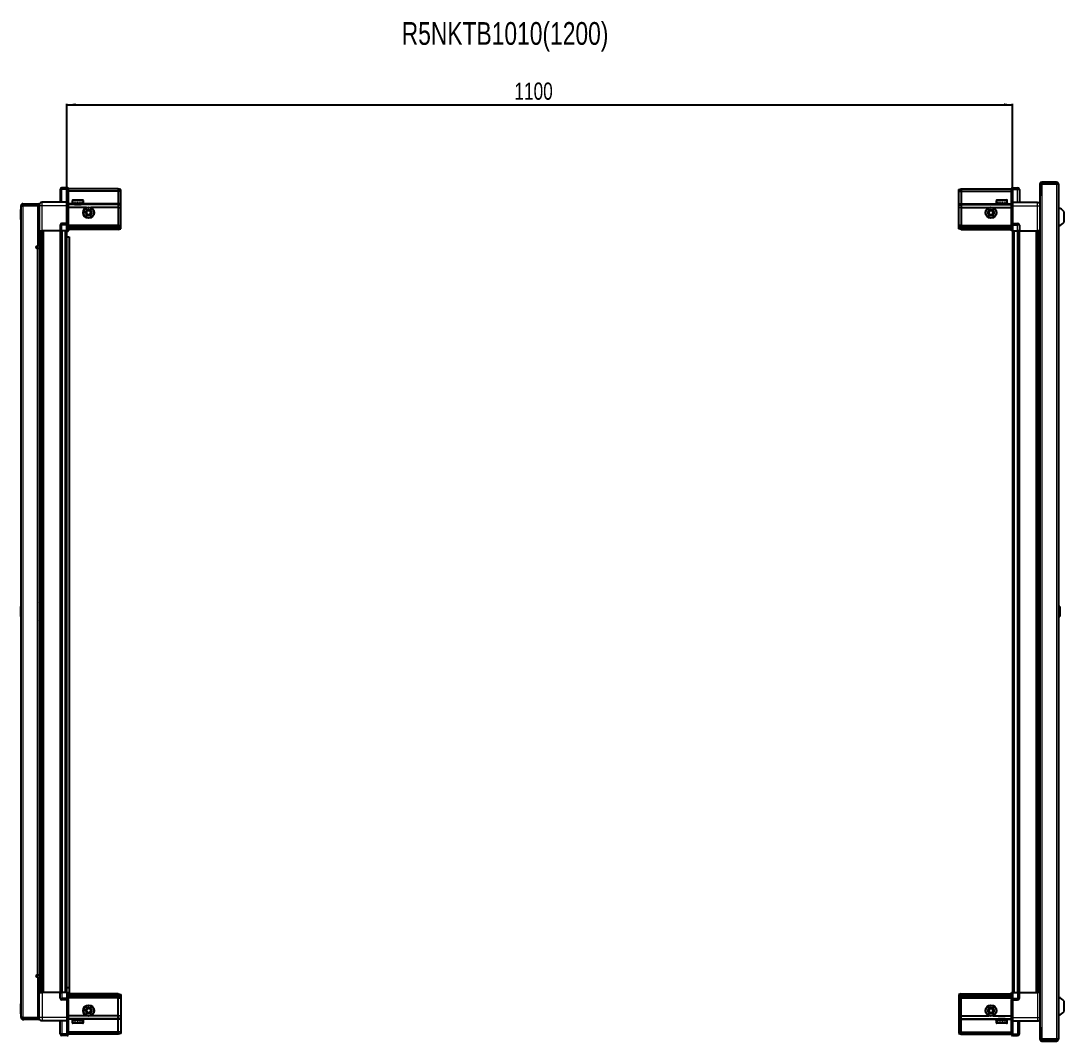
# Model space of a CAD drawing. Header units: millimetres. Extents: x -659 to 3179, y -1210 to 1460.
# Drawn here: x 718 to 1931, y 274 to 1460 of the extents above; entities that cross this region are included whole.
import ezdxf

# ---------------------------------------------------------------- set-up
doc = ezdxf.new("R2010")
doc.units = ezdxf.units.MM
doc.layers.add('FORMAT', color=7, linetype='Continuous')
doc.styles.add('SLDTEXTSTYLE0', font='TXT', dxfattribs={"width": 0.75})
doc.dimstyles.new('SLDDIMSTYLE0', dxfattribs={"dimtxt": 20, "dimasz": 10, "dimexe": 0, "dimexo": 0.0625, "dimgap": 5, "dimtad": 2, "dimdec": 1, "dimrnd": 1e-09, "dimzin": 12, "dimdsep": 46, "dimtxsty": 'SLDTEXTSTYLE0', "dimsah": 1, "dimcen": 0.09, "dimadec": 0, "dimazin": 3, "dimtfac": 1, "dimtofl": 0, "dimtmove": 0, "dimatfit": 3, "dimfxl": 0, "dimfrac": 2, "dimtolj": 1, "dimtzin": 12, "dimarcsym": 0})

# ---------------------------------------------------------------- blocks, each defined once
blk = doc.blocks.new('_D_6')
at = {"layer": 'FORMAT'}
for p, q in [((771.5, 1216.3), (771.5, 1363.8)), ((771.5, 1362.8), (1871.5, 1362.8)), ((1871.5, 1216.3), (1871.5, 1363.8))]:
    blk.add_line(p, q, dxfattribs=at)
for points in [[(771.5, 1362.8), (781.5, 1361.3), (781.5, 1364.4)], [(1871.5, 1362.8), (1861.5, 1364.4), (1861.5, 1361.3)]]:
    blk.add_solid(points, dxfattribs=at)
at = {"layer": 'FORMAT', "insert": (1292, 1388.6), "char_height": 20, "attachment_point": 1, "style": 'SLDTEXTSTYLE0'}
blk.add_mtext('1100', dxfattribs=at)

msp = doc.modelspace()

# ---------------------------------------------------------------- linework, layer by layer
at = {"color": 7, "linetype": 'Continuous', "lineweight": 25}
for p, q in [((763.67, 1264.33), (763.67, 1249.33)), ((771.67, 1266.33), (765.67, 1266.33)), ((771.67, 1266.33), (772.01, 1266.33)), ((771.67, 1266.33), (771.67, 1264.33)), ((771.67, 1249.53), (771.67, 1264.33)), ((771.67, 1249.53), (771.67, 1264.33)), ((772.87, 1265.83), (772.01, 1266.33)), ((772.87, 1264.33), (772.87, 1265.83)), ((831.17, 1264.83), (772.87, 1264.83)), ((772.87, 1264.33), (772.87, 1249.53)), ((831.17, 1262.33), (772.87, 1262.33)), ((831.17, 1264.83), (831.17, 1262.33)), ((834.17, 1264.03), (831.17, 1264.83)), ((831.17, 1262.33), (831.17, 1247.83)), ((834.17, 1262.17), (831.17, 1262.33)), ((834.17, 1262.17), (834.17, 1264.03)), ((834.17, 1247.83), (834.17, 1262.17)), ((1808.87, 1264.03), (1811.87, 1264.83)), ((1808.87, 1262.17), (1808.87, 1264.03)), ((1808.87, 1262.17), (1811.87, 1262.33)), ((1808.87, 1247.83), (1808.87, 1262.17)), ((1811.87, 1264.83), (1811.87, 1262.33)), ((1811.87, 1264.83), (1870.17, 1264.83)), ((1811.87, 1262.33), (1811.87, 1247.83)), ((1811.87, 1262.33), (1870.17, 1262.33)), ((1871.04, 1266.33), (1870.17, 1265.83)), ((1871.04, 1266.33), (1870.17, 1265.83)), ((1870.17, 1265.83), (1870.17, 1264.33)), ((1870.17, 1249.53), (1870.17, 1264.33)), ((1871.37, 1266.33), (1871.04, 1266.33)), ((1871.37, 1266.33), (1871.04, 1266.33)), ((1871.37, 1266.33), (1871.37, 1266.33)), ((1871.37, 1264.33), (1871.37, 1266.33)), ((1871.37, 1266.33), (1877.37, 1266.33)), ((1871.37, 1264.33), (1871.37, 1249.53)), ((1879.37, 1264.33), (1879.37, 1249.33)), ((1903.37, 1270.73), (1903.37, 1258.33)), ((1904.87, 1270.73), (1904.87, 1258.33)), ((1905.37, 1257.83), (1905.37, 1270.73)), ((1905.37, 1270.73), (1922.77, 1270.73)), ((1922.77, 1272.83), (1905.47, 1272.83)), ((1922.77, 1271.33), (1905.47, 1271.33)), ((1922.77, 1271.33), (1922.77, 1272.83)), ((1922.77, 1270.73), (1924.87, 1270.73)), ((1924.87, 1270.73), (1924.87, 275.93)), ((777.67, 1251.23), (777.67, 1248.83)), ((778.47, 1252.03), (785.64, 1252.03)), ((785.64, 1252.03), (789.87, 1252.03)), ((790.67, 1248.83), (790.67, 1251.23)), ((1852.37, 1251.23), (1852.37, 1248.33)), ((1853.17, 1252.03), (1864.57, 1252.03)), ((1865.37, 1248.33), (1865.37, 1251.23)), ((1903.27, 1257.83), (1903.27, 288.83)), ((1903.27, 1257.83), (1905.37, 1257.83)), ((1903.37, 1258.33), (1904.87, 1258.33)), ((718.17, 1240.96), (717.87, 1240.96)), ((717.87, 1229.39), (717.87, 1240.96)), ((719.67, 1245.48), (718.17, 1245.48)), ((718.17, 1244.98), (718.17, 1245.48)), ((718.17, 301.68), (718.17, 1244.98)), ((720.27, 1246.08), (720.27, 1247.58)), ((720.27, 1247.58), (721.17, 1247.58)), ((720.27, 1246.08), (721.17, 1246.08)), ((720.27, 1245.58), (737.67, 1245.58)), ((721.17, 1246.08), (721.17, 1247.58)), ((721.17, 1247.58), (737.67, 1247.58)), ((721.17, 1246.08), (737.67, 1246.08)), ((737.67, 1246.08), (737.67, 1247.58)), ((739.17, 1245.58), (737.67, 1245.58)), ((737.67, 1245.58), (737.67, 1198.08)), ((739.17, 1245.33), (739.17, 1216.33)), ((771.67, 1249.33), (742.67, 1249.33)), ((771.67, 1249.33), (771.67, 1249.53)), ((771.67, 1249.33), (772.87, 1249.33)), ((771.67, 1245.33), (771.67, 1249.33)), ((771.67, 1225.03), (771.67, 1245.33)), ((772.87, 1249.53), (772.87, 1249.33)), ((772.87, 1249.33), (772.87, 1245.33)), ((831.17, 1246.83), (772.87, 1246.83)), ((772.87, 1245.33), (772.87, 1225.03)), ((794.17, 1243.33), (772.87, 1243.33)), ((777.67, 1248.83), (777.67, 1248.33)), ((777.67, 1248.33), (777.81, 1248.33)), ((778, 1248.83), (777.81, 1248.83)), ((777.81, 1248.83), (777.81, 1248.33)), ((777.81, 1248.33), (778, 1248.33)), ((778, 1248.83), (778, 1248.33)), ((778, 1248.33), (778.53, 1248.33)), ((778.93, 1248.83), (778.53, 1248.83)), ((778.53, 1248.83), (778.53, 1248.33)), ((778.53, 1248.33), (778.93, 1248.33)), ((778.93, 1248.83), (778.93, 1248.33)), ((778.93, 1248.33), (779.8, 1248.33)), ((779.77, 1248.33), (779.77, 1248.23)), ((779.77, 1248.23), (788.57, 1248.23)), ((780.37, 1248.83), (779.8, 1248.83)), ((779.8, 1248.83), (779.8, 1248.33)), ((779.8, 1248.33), (780.37, 1248.33)), ((780.17, 1247.83), (780.86, 1247.35)), ((780.17, 1247.83), (785.2, 1247.83)), ((780.86, 1247.35), (780.17, 1246.86)), ((780.17, 1246.86), (780.17, 1246.83)), ((780.17, 1246.86), (785.2, 1246.86)), ((780.37, 1248.83), (780.37, 1248.33)), ((780.37, 1248.33), (781.49, 1248.33)), ((780.86, 1247.35), (785.03, 1247.35)), ((782.18, 1248.83), (781.49, 1248.83)), ((781.49, 1248.83), (781.49, 1248.33)), ((781.49, 1248.33), (782.18, 1248.33)), ((782.18, 1248.83), (782.18, 1248.33)), ((782.18, 1248.33), (783.46, 1248.33)), ((784.19, 1248.83), (783.46, 1248.83)), ((783.46, 1248.83), (783.46, 1248.33)), ((783.46, 1248.33), (783.69, 1248.33)), ((783.69, 1248.83), (783.69, 1248.33)), ((784.19, 1248.83), (784.19, 1248.33)), ((784.19, 1248.83), (784.19, 1248.33)), ((784.19, 1248.33), (785.49, 1248.33)), ((784.19, 1248.33), (784.19, 1248.33)), ((785.03, 1247.35), (787.48, 1247.35)), ((785.2, 1247.83), (788.17, 1247.83)), ((785.2, 1246.86), (788.17, 1246.86)), ((786.2, 1248.83), (785.49, 1248.83)), ((785.49, 1248.83), (785.49, 1248.33)), ((785.55, 1248.83), (785.55, 1248.33)), ((785.55, 1248.33), (786.2, 1248.33)), ((786.2, 1248.83), (786.2, 1248.33)), ((786.2, 1248.33), (787.39, 1248.33)), ((788.01, 1248.83), (787.39, 1248.83)), ((787.39, 1248.83), (787.39, 1248.33)), ((787.39, 1248.33), (788.01, 1248.33)), ((787.48, 1247.35), (788.17, 1247.83)), ((788.17, 1246.86), (787.48, 1247.35)), ((788.01, 1248.83), (788.01, 1248.33)), ((788.01, 1248.33), (788.98, 1248.33)), ((788.17, 1246.83), (788.17, 1246.86)), ((788.57, 1248.23), (788.57, 1248.33)), ((789.44, 1248.83), (788.98, 1248.83)), ((788.98, 1248.83), (788.98, 1248.33)), ((788.98, 1248.33), (789.44, 1248.33)), ((789.44, 1248.83), (789.44, 1248.33)), ((789.44, 1248.33), (790.1, 1248.33)), ((790.36, 1248.83), (790.1, 1248.83)), ((790.1, 1248.83), (790.1, 1248.33)), ((790.1, 1248.33), (790.36, 1248.33)), ((790.36, 1248.83), (790.36, 1248.33)), ((790.36, 1248.33), (790.63, 1248.33)), ((790.67, 1248.83), (790.63, 1248.83)), ((790.63, 1248.83), (790.63, 1248.33)), ((790.63, 1248.33), (790.67, 1248.33)), ((790.67, 1248.83), (790.67, 1248.33)), ((831.17, 1243.33), (799.17, 1243.33)), ((831.17, 1247.83), (831.17, 1246.83)), ((831.17, 1246.83), (831.17, 1243.33)), ((834.17, 1246.03), (831.17, 1246.83)), ((831.17, 1243.33), (831.17, 1222.83)), ((831.17, 1243.33), (834.17, 1243)), ((834.17, 1246.03), (834.17, 1247.83)), ((834.17, 1243), (834.17, 1246.03)), ((834.17, 1222.83), (834.17, 1243)), ((1808.87, 1246.03), (1808.87, 1247.83)), ((1808.87, 1246.03), (1811.87, 1246.83)), ((1808.87, 1243), (1808.87, 1246.03)), ((1811.87, 1243.33), (1808.87, 1243)), ((1808.87, 1222.83), (1808.87, 1243)), ((1811.87, 1247.83), (1811.87, 1246.83)), ((1811.87, 1246.83), (1811.87, 1243.33)), ((1811.87, 1246.83), (1870.17, 1246.83)), ((1811.87, 1243.33), (1811.87, 1222.83)), ((1811.87, 1243.33), (1843.87, 1243.33)), ((1848.87, 1243.33), (1870.17, 1243.33)), ((1852.37, 1248.33), (1852.41, 1248.33)), ((1852.53, 1248.83), (1852.41, 1248.83)), ((1852.41, 1248.83), (1852.41, 1248.33)), ((1852.41, 1248.33), (1852.53, 1248.33)), ((1852.53, 1248.83), (1852.53, 1248.33)), ((1852.53, 1248.33), (1852.94, 1248.33)), ((1853.28, 1248.83), (1852.94, 1248.83)), ((1852.94, 1248.83), (1852.94, 1248.33)), ((1852.94, 1248.33), (1853.28, 1248.33)), ((1853.28, 1248.83), (1853.28, 1248.33)), ((1853.28, 1248.33), (1854.05, 1248.33)), ((1854.58, 1248.83), (1854.05, 1248.83)), ((1854.05, 1248.83), (1854.05, 1248.33)), ((1854.05, 1248.33), (1854.58, 1248.33)), ((1854.47, 1248.33), (1854.47, 1248.23)), ((1854.47, 1248.23), (1863.27, 1248.23)), ((1854.58, 1248.83), (1854.58, 1248.33)), ((1854.58, 1248.33), (1855.63, 1248.33)), ((1854.87, 1247.83), (1855.56, 1247.35)), ((1854.87, 1247.83), (1862.87, 1247.83)), ((1855.56, 1247.35), (1854.87, 1246.86)), ((1854.87, 1246.86), (1854.87, 1246.83)), ((1854.87, 1246.86), (1862.87, 1246.86)), ((1855.56, 1247.35), (1862.18, 1247.35)), ((1856.3, 1248.83), (1855.63, 1248.83)), ((1855.63, 1248.83), (1855.63, 1248.33)), ((1855.63, 1248.33), (1856.3, 1248.33)), ((1856.3, 1248.83), (1856.3, 1248.33)), ((1856.3, 1248.33), (1857.53, 1248.33)), ((1858.27, 1248.83), (1857.53, 1248.83)), ((1857.53, 1248.83), (1857.53, 1248.33)), ((1857.53, 1248.33), (1857.97, 1248.33)), ((1857.97, 1248.83), (1857.97, 1248.33)), ((1858.27, 1248.83), (1858.27, 1248.33)), ((1858.27, 1248.33), (1859.57, 1248.33)), ((1860.29, 1248.83), (1859.57, 1248.83)), ((1859.57, 1248.83), (1859.57, 1248.33)), ((1859.84, 1248.83), (1859.84, 1248.33)), ((1859.84, 1248.33), (1860.29, 1248.33)), ((1860.29, 1248.83), (1860.29, 1248.33)), ((1860.29, 1248.33), (1861.53, 1248.33)), ((1862.19, 1248.83), (1861.53, 1248.83)), ((1861.53, 1248.83), (1861.53, 1248.33)), ((1861.53, 1248.33), (1862.19, 1248.33)), ((1862.18, 1247.35), (1862.87, 1247.83)), ((1862.87, 1246.86), (1862.18, 1247.35)), ((1862.19, 1248.83), (1862.19, 1248.33)), ((1862.19, 1248.33), (1863.23, 1248.33)), ((1862.87, 1246.83), (1862.87, 1246.86)), ((1863.75, 1248.83), (1863.23, 1248.83)), ((1863.23, 1248.83), (1863.23, 1248.33)), ((1863.23, 1248.33), (1863.75, 1248.33)), ((1863.27, 1248.23), (1863.27, 1248.33)), ((1863.75, 1248.83), (1863.75, 1248.33)), ((1863.75, 1248.33), (1864.51, 1248.33)), ((1864.84, 1248.83), (1864.51, 1248.83)), ((1864.51, 1248.83), (1864.51, 1248.33)), ((1864.51, 1248.33), (1864.84, 1248.33)), ((1864.84, 1248.83), (1864.84, 1248.33)), ((1864.84, 1248.33), (1865.23, 1248.33)), ((1865.34, 1248.83), (1865.23, 1248.83)), ((1865.23, 1248.83), (1865.23, 1248.33)), ((1865.23, 1248.33), (1865.34, 1248.33)), ((1865.34, 1248.83), (1865.34, 1248.33)), ((1865.34, 1248.33), (1865.37, 1248.33)), ((1870.17, 1249.33), (1870.17, 1249.53)), ((1871.37, 1249.33), (1870.17, 1249.33)), ((1870.17, 1245.33), (1870.17, 1249.33)), ((1870.17, 1225.03), (1870.17, 1245.33)), ((1871.37, 1249.53), (1871.37, 1249.33)), ((1871.37, 1249.33), (1871.37, 1245.33)), ((1871.37, 1249.33), (1900.37, 1249.33)), ((1871.37, 1245.33), (1871.37, 1225.03)), ((1931.47, 1226.33), (1931.47, 1238.33)), ((717.87, 1229.39), (718.17, 1229.39)), ((737.67, 1219.08), (739.17, 1219.08)), ((739.17, 1216.33), (737.67, 1216.33)), ((739.82, 330.33), (739.82, 1216.33)), ((741.62, 1216.33), (741.62, 330.33)), ((741.65, 1216.33), (741.65, 330.33)), ((763.67, 1216.33), (742.67, 1216.33)), ((763.67, 1222.83), (763.67, 1216.33)), ((763.67, 1216.33), (765.67, 1216.33)), ((764.32, 330.33), (764.32, 1216.33)), ((771.67, 1224.83), (765.67, 1224.83)), ((771.67, 1216.33), (765.67, 1216.33)), ((771.52, 330.33), (771.52, 1216.33)), ((771.67, 1224.83), (771.67, 1225.03)), ((771.67, 1224.83), (771.67, 1222.83)), ((771.67, 1224.83), (772.87, 1224.83)), ((771.67, 1216.33), (771.67, 1222.83)), ((771.67, 1216.33), (771.67, 1222.83)), ((771.67, 1216.33), (772.01, 1216.33)), ((771.67, 1216.33), (771.67, 1216.33)), ((772.01, 1216.33), (772.01, 1222.83)), ((772.87, 1216.33), (772.01, 1216.33)), ((772.01, 1216.33), (772.01, 1216.33)), ((772.87, 1225.03), (772.87, 1224.83)), ((772.87, 1224.15), (772.87, 1224.83)), ((772.87, 1224.15), (772.87, 1216.33)), ((831.17, 1221.83), (772.87, 1221.83)), ((831.17, 1220.83), (772.87, 1220.83)), ((831.17, 1219.33), (772.87, 1219.33)), ((831.17, 1217.83), (772.87, 1217.83)), ((831.17, 1222.83), (831.17, 1221.83)), ((831.17, 1221.83), (831.17, 1220.83)), ((831.17, 1221.83), (834.17, 1221.03)), ((831.17, 1220.83), (831.17, 1219.33)), ((831.17, 1220.83), (834.17, 1220.29)), ((831.17, 1219.33), (834.17, 1219.78)), ((831.17, 1219.33), (831.17, 1217.83)), ((831.17, 1217.83), (834.17, 1218.63)), ((834.17, 1221.03), (834.17, 1222.83)), ((834.17, 1220.29), (834.17, 1221.03)), ((834.17, 1219.78), (834.17, 1220.29)), ((834.17, 1218.63), (834.17, 1219.78)), ((1808.87, 1221.03), (1808.87, 1222.83)), ((1811.87, 1221.83), (1808.87, 1221.03)), ((1808.87, 1220.29), (1808.87, 1221.03)), ((1811.87, 1220.83), (1808.87, 1220.29)), ((1808.87, 1219.78), (1808.87, 1220.29)), ((1808.87, 1218.63), (1808.87, 1219.78)), ((1811.87, 1219.33), (1808.87, 1219.78)), ((1811.87, 1217.83), (1808.87, 1218.63)), ((1811.87, 1222.83), (1811.87, 1221.83)), ((1811.87, 1221.83), (1811.87, 1220.83)), ((1811.87, 1221.83), (1870.17, 1221.83)), ((1811.87, 1220.83), (1870.17, 1220.83)), ((1811.87, 1220.83), (1811.87, 1219.33)), ((1811.87, 1219.33), (1811.87, 1217.83)), ((1811.87, 1219.33), (1870.17, 1219.33)), ((1811.87, 1217.83), (1870.17, 1217.83)), ((1870.17, 1224.83), (1870.17, 1225.03)), ((1871.37, 1224.83), (1870.17, 1224.83)), ((1870.17, 1224.83), (1870.17, 1224.15)), ((1870.17, 1216.33), (1870.17, 1224.15)), ((1871.04, 1216.33), (1870.17, 1216.33)), ((1871.04, 1222.83), (1871.04, 1216.33)), ((1871.37, 1216.33), (1871.04, 1216.33)), ((1871.37, 1225.03), (1871.37, 1224.83)), ((1871.37, 1222.83), (1871.37, 1224.83)), ((1871.37, 1222.83), (1871.37, 1224.83)), ((1871.37, 1224.83), (1877.37, 1224.83)), ((1871.37, 1222.83), (1871.37, 1216.33)), ((1871.37, 1216.33), (1877.37, 1216.33)), ((1871.52, 1216.33), (1871.52, 330.33)), ((1879.37, 1216.33), (1877.37, 1216.33)), ((1878.72, 1216.33), (1878.72, 330.33)), ((1879.37, 1222.83), (1879.37, 1216.33)), ((1879.37, 1216.33), (1900.37, 1216.33)), ((1901.4, 330.33), (1901.4, 1216.33)), ((1901.43, 330.33), (1901.43, 1216.33)), ((1903.22, 1216.33), (1903.22, 330.33)), ((771.52, 1209.33), (774.02, 1209.33)), ((774.02, 1209.33), (774.02, 335.83)), ((737.67, 1198.08), (736.32, 1198.08)), ((736.32, 1196.08), (737.07, 1196.08)), ((737.07, 1196.08), (739.17, 1196.08)), ((739.17, 1196.08), (739.17, 350.58)), ((718.17, 779.11), (717.87, 779.11)), ((717.87, 767.54), (717.87, 779.11)), ((739.67, 782.83), (739.67, 763.83)), ((1925.86, 779.11), (1924.87, 778.13)), ((1926.37, 779.11), (1925.86, 779.11)), ((1925.86, 779.11), (1925.86, 767.54)), ((1926.37, 779.11), (1926.37, 767.54)), ((717.87, 767.54), (718.17, 767.54)), ((1924.87, 768.53), (1925.86, 767.54)), ((1925.86, 767.54), (1926.37, 767.54)), ((737.07, 350.58), (736.32, 350.58)), ((736.32, 348.58), (737.67, 348.58)), ((739.17, 350.58), (737.07, 350.58)), ((737.67, 348.58), (737.67, 301.08)), ((739.17, 330.33), (737.67, 330.33)), ((739.17, 301.33), (739.17, 330.33)), ((763.67, 330.33), (742.67, 330.33)), ((763.67, 323.83), (763.67, 330.33)), ((763.67, 330.33), (765.67, 330.33)), ((771.67, 330.33), (765.67, 330.33)), ((774.02, 335.83), (771.52, 335.83)), ((771.67, 323.83), (771.67, 330.33)), ((771.67, 330.33), (772.01, 330.33)), ((772.01, 323.83), (772.01, 330.33)), ((772.01, 330.33), (772.87, 330.33)), ((772.87, 330.33), (772.87, 322.51)), ((831.17, 328.83), (772.87, 328.83)), ((774.02, 335.83), (774.02, 328.83)), ((831.17, 327.33), (831.17, 328.83)), ((831.17, 328.83), (834.17, 328.03)), ((834.17, 328.03), (834.17, 326.87)), ((1811.87, 328.83), (1808.87, 328.03)), ((1808.87, 328.03), (1808.87, 326.87)), ((1811.87, 327.33), (1811.87, 328.83)), ((1811.87, 328.83), (1870.17, 328.83)), ((1870.17, 322.51), (1870.17, 330.33)), ((1870.17, 330.33), (1871.04, 330.33)), ((1871.04, 330.33), (1871.04, 330.33)), ((1871.04, 330.33), (1871.04, 323.83)), ((1871.37, 330.33), (1871.04, 330.33)), ((1871.37, 330.33), (1871.37, 330.33)), ((1871.37, 330.33), (1871.37, 323.83)), ((1871.37, 330.33), (1877.37, 330.33)), ((1871.37, 330.33), (1871.37, 323.83)), ((1879.37, 330.33), (1877.37, 330.33)), ((1879.37, 323.83), (1879.37, 330.33)), ((1879.37, 330.33), (1900.37, 330.33)), ((718.17, 317.26), (717.87, 317.26)), ((717.87, 307.59), (717.87, 317.26)), ((739.17, 327.58), (737.67, 327.58)), ((771.67, 321.83), (765.67, 321.83)), ((771.67, 323.83), (771.67, 321.83)), ((771.67, 323.83), (771.67, 321.83)), ((771.67, 321.83), (772.87, 321.83)), ((771.67, 321.63), (771.67, 321.83)), ((771.67, 301.33), (771.67, 321.63)), ((831.17, 327.33), (772.87, 327.33)), ((831.17, 325.83), (772.87, 325.83)), ((831.17, 324.83), (772.87, 324.83)), ((772.87, 321.83), (772.87, 322.51)), ((772.87, 321.83), (772.87, 321.63)), ((772.87, 321.63), (772.87, 301.33)), ((831.17, 325.83), (831.17, 327.33)), ((831.17, 327.33), (834.17, 326.87)), ((831.17, 325.83), (834.17, 326.37)), ((831.17, 324.83), (831.17, 325.83)), ((831.17, 324.83), (834.17, 325.63)), ((831.17, 323.83), (831.17, 324.83)), ((831.17, 303.33), (831.17, 323.83)), ((834.17, 326.87), (834.17, 326.37)), ((834.17, 326.37), (834.17, 325.63)), ((834.17, 325.63), (834.17, 323.83)), ((834.17, 323.83), (834.17, 303.66)), ((1811.87, 327.33), (1808.87, 326.87)), ((1808.87, 326.87), (1808.87, 326.37)), ((1808.87, 326.37), (1808.87, 325.63)), ((1811.87, 325.83), (1808.87, 326.37)), ((1811.87, 324.83), (1808.87, 325.63)), ((1808.87, 325.63), (1808.87, 323.83)), ((1808.87, 323.83), (1808.87, 303.66)), ((1811.87, 327.33), (1870.17, 327.33)), ((1811.87, 325.83), (1811.87, 327.33)), ((1811.87, 324.83), (1811.87, 325.83)), ((1811.87, 325.83), (1870.17, 325.83)), ((1811.87, 324.83), (1870.17, 324.83)), ((1811.87, 323.83), (1811.87, 324.83)), ((1811.87, 303.33), (1811.87, 323.83)), ((1870.17, 322.51), (1870.17, 321.83)), ((1871.37, 321.83), (1870.17, 321.83)), ((1870.17, 321.63), (1870.17, 321.83)), ((1870.17, 301.33), (1870.17, 321.63)), ((1871.37, 321.83), (1871.37, 323.83)), ((1871.37, 321.83), (1871.37, 321.63)), ((1871.37, 321.83), (1877.37, 321.83)), ((1871.37, 321.63), (1871.37, 301.33)), ((1931.47, 308.33), (1931.47, 320.33)), ((717.87, 305.69), (717.87, 307.59)), ((717.87, 305.69), (718.17, 305.69)), ((831.17, 303.33), (834.17, 303.66)), ((834.17, 303.66), (834.17, 300.63)), ((1811.87, 303.33), (1808.87, 303.66)), ((1808.87, 303.66), (1808.87, 300.63)), ((718.17, 301.18), (718.17, 301.68)), ((719.67, 301.18), (718.17, 301.18)), ((737.67, 301.08), (720.27, 301.08)), ((720.27, 300.58), (720.27, 299.08)), ((720.27, 300.58), (721.17, 300.58)), ((720.27, 299.08), (721.17, 299.08)), ((721.17, 300.58), (721.17, 299.08)), ((737.67, 300.58), (721.17, 300.58)), ((737.67, 299.08), (721.17, 299.08)), ((737.67, 301.08), (739.17, 301.08)), ((737.67, 300.58), (737.67, 299.08)), ((771.67, 297.33), (742.67, 297.33)), ((763.67, 282.33), (763.67, 297.33)), ((771.67, 297.33), (771.67, 301.33)), ((771.67, 297.33), (772.87, 297.33)), ((771.67, 297.13), (771.67, 297.33)), ((771.67, 282.33), (771.67, 297.13)), ((794.17, 303.33), (772.87, 303.33)), ((772.87, 301.33), (772.87, 297.33)), ((831.17, 299.83), (772.87, 299.83)), ((772.87, 297.33), (772.87, 297.13)), ((772.87, 297.13), (772.87, 282.33)), ((777.67, 298.33), (777.67, 295.43)), ((777.77, 298.33), (777.67, 298.33)), ((777.77, 297.83), (777.77, 298.33)), ((777.94, 298.33), (777.77, 298.33)), ((777.77, 297.83), (777.94, 297.83)), ((777.94, 297.83), (777.94, 298.33)), ((778.43, 298.33), (777.94, 298.33)), ((778.43, 297.83), (778.43, 298.33)), ((778.81, 298.33), (778.43, 298.33)), ((778.43, 297.83), (778.81, 297.83)), ((778.62, 294.63), (778.47, 294.63)), ((789.87, 294.63), (778.62, 294.63)), ((778.81, 297.83), (778.81, 298.33)), ((779.65, 298.33), (778.81, 298.33)), ((779.65, 297.83), (779.65, 298.33)), ((780.2, 298.33), (779.65, 298.33)), ((779.65, 297.83), (780.2, 297.83)), ((779.77, 298.43), (779.77, 298.33)), ((785.17, 298.43), (779.77, 298.43)), ((780.17, 299.83), (780.17, 299.8)), ((780.17, 299.8), (780.86, 299.31)), ((780.28, 299.8), (780.17, 299.8)), ((780.86, 299.31), (780.17, 298.83)), ((780.28, 298.83), (780.17, 298.83)), ((780.2, 297.83), (780.2, 298.33)), ((781.31, 298.33), (780.2, 298.33)), ((788.17, 299.8), (780.28, 299.8)), ((788.17, 298.83), (780.28, 298.83)), ((780.95, 299.31), (780.86, 299.31)), ((787.48, 299.31), (780.95, 299.31)), ((781.31, 297.83), (781.31, 298.33)), ((781.99, 298.33), (781.31, 298.33)), ((781.31, 297.83), (781.99, 297.83)), ((781.99, 297.83), (781.99, 298.33)), ((783.25, 298.33), (781.99, 298.33)), ((783.25, 297.83), (783.25, 298.33)), ((783.55, 298.33), (783.25, 298.33)), ((783.25, 297.83), (783.99, 297.83)), ((783.55, 297.83), (783.55, 298.33)), ((783.99, 297.83), (783.99, 298.33)), ((785.29, 298.33), (783.99, 298.33)), ((788.57, 298.43), (785.17, 298.43)), ((785.29, 297.83), (785.29, 298.33)), ((785.29, 297.83), (786, 297.83)), ((785.41, 297.83), (785.41, 298.33)), ((786, 298.33), (785.41, 298.33)), ((786, 297.83), (786, 298.33)), ((787.21, 298.33), (786, 298.33)), ((787.21, 297.83), (787.21, 298.33)), ((787.84, 298.33), (787.21, 298.33)), ((787.21, 297.83), (787.84, 297.83)), ((787.48, 299.31), (788.17, 299.8)), ((788.17, 298.83), (787.48, 299.31)), ((787.84, 297.83), (787.84, 298.33)), ((788.84, 298.33), (787.84, 298.33)), ((788.17, 299.8), (788.17, 299.83)), ((788.57, 298.33), (788.57, 298.43)), ((788.84, 297.83), (788.84, 298.33)), ((789.32, 298.33), (788.84, 298.33)), ((788.84, 297.83), (789.32, 297.83)), ((789.32, 297.83), (789.32, 298.33)), ((790.01, 298.33), (789.32, 298.33)), ((790.01, 297.83), (790.01, 298.33)), ((790.3, 298.33), (790.01, 298.33)), ((790.01, 297.83), (790.3, 297.83)), ((790.3, 297.83), (790.3, 298.33)), ((790.61, 298.33), (790.3, 298.33)), ((790.61, 297.83), (790.61, 298.33)), ((790.67, 298.33), (790.61, 298.33)), ((790.61, 297.83), (790.67, 297.83)), ((790.67, 295.43), (790.67, 298.33)), ((790.67, 297.83), (790.67, 298.33)), ((790.67, 298.33), (790.67, 298.33)), ((831.17, 303.33), (799.17, 303.33)), ((831.17, 299.83), (831.17, 303.33)), ((834.17, 300.63), (831.17, 299.83)), ((831.17, 298.83), (831.17, 299.83)), ((831.17, 284.33), (831.17, 298.83)), ((834.17, 300.63), (834.17, 298.83)), ((834.17, 298.83), (834.17, 284.48)), ((1808.87, 300.63), (1811.87, 299.83)), ((1808.87, 300.63), (1808.87, 298.83)), ((1808.87, 298.83), (1808.87, 284.48)), ((1811.87, 303.33), (1843.87, 303.33)), ((1811.87, 299.83), (1811.87, 303.33)), ((1811.87, 299.83), (1870.17, 299.83)), ((1811.87, 298.83), (1811.87, 299.83)), ((1811.87, 284.33), (1811.87, 298.83)), ((1848.87, 303.33), (1870.17, 303.33)), ((1852.37, 298.33), (1852.37, 295.43)), ((1852.39, 298.33), (1852.37, 298.33)), ((1852.39, 297.83), (1852.39, 298.33)), ((1852.49, 298.33), (1852.39, 298.33)), ((1852.39, 297.83), (1852.49, 297.83)), ((1852.49, 297.83), (1852.49, 298.33)), ((1852.86, 298.33), (1852.49, 298.33)), ((1852.86, 297.83), (1852.86, 298.33)), ((1853.18, 298.33), (1852.86, 298.33)), ((1852.86, 297.83), (1853.18, 297.83)), ((1864.57, 294.63), (1853.17, 294.63)), ((1853.18, 297.83), (1853.18, 298.33)), ((1853.92, 298.33), (1853.18, 298.33)), ((1853.92, 297.83), (1853.92, 298.33)), ((1854.43, 298.33), (1853.92, 298.33)), ((1853.92, 297.83), (1854.43, 297.83)), ((1854.43, 297.83), (1854.43, 298.33)), ((1855.46, 298.33), (1854.43, 298.33)), ((1854.47, 298.43), (1854.47, 298.33)), ((1863.27, 298.43), (1854.47, 298.43)), ((1854.87, 299.83), (1854.87, 299.8)), ((1854.87, 299.8), (1855.56, 299.31)), ((1862.87, 299.8), (1854.87, 299.8)), ((1855.56, 299.31), (1854.87, 298.83)), ((1862.87, 298.83), (1854.87, 298.83)), ((1855.46, 297.83), (1855.46, 298.33)), ((1856.11, 298.33), (1855.46, 298.33)), ((1855.46, 297.83), (1856.11, 297.83)), ((1862.18, 299.31), (1855.56, 299.31)), ((1856.11, 297.83), (1856.11, 298.33)), ((1857.34, 298.33), (1856.11, 298.33)), ((1857.34, 297.83), (1857.34, 298.33)), ((1857.83, 298.33), (1857.34, 298.33)), ((1857.34, 297.83), (1858.07, 297.83)), ((1857.83, 297.83), (1857.83, 298.33)), ((1858.07, 297.83), (1858.07, 298.33)), ((1859.37, 298.33), (1858.07, 298.33)), ((1859.37, 297.83), (1859.37, 298.33)), ((1859.37, 297.83), (1860.1, 297.83)), ((1859.7, 297.83), (1859.7, 298.33)), ((1860.1, 298.33), (1859.7, 298.33)), ((1860.1, 297.83), (1860.1, 298.33)), ((1861.34, 298.33), (1860.1, 298.33)), ((1861.34, 297.83), (1861.34, 298.33)), ((1862.01, 298.33), (1861.34, 298.33)), ((1861.34, 297.83), (1862.01, 297.83)), ((1862.01, 297.83), (1862.01, 298.33)), ((1863.08, 298.33), (1862.01, 298.33)), ((1862.18, 299.31), (1862.87, 299.8)), ((1862.87, 298.83), (1862.18, 299.31)), ((1862.87, 299.8), (1862.87, 299.83)), ((1863.08, 297.83), (1863.08, 298.33)), ((1863.62, 298.33), (1863.08, 298.33)), ((1863.08, 297.83), (1863.62, 297.83)), ((1863.27, 298.33), (1863.27, 298.43)), ((1863.62, 297.83), (1863.62, 298.33)), ((1864.41, 298.33), (1863.62, 298.33)), ((1864.41, 297.83), (1864.41, 298.33)), ((1864.76, 298.33), (1864.41, 298.33)), ((1864.41, 297.83), (1864.76, 297.83)), ((1864.76, 297.83), (1864.76, 298.33)), ((1865.19, 298.33), (1864.76, 298.33)), ((1865.19, 297.83), (1865.19, 298.33)), ((1865.32, 298.33), (1865.19, 298.33)), ((1865.19, 297.83), (1865.32, 297.83)), ((1865.32, 297.83), (1865.32, 298.33)), ((1865.37, 298.33), (1865.32, 298.33)), ((1865.37, 295.43), (1865.37, 298.33)), ((1870.17, 297.33), (1870.17, 301.33)), ((1871.37, 297.33), (1870.17, 297.33)), ((1870.17, 297.13), (1870.17, 297.33)), ((1870.17, 282.33), (1870.17, 297.13)), ((1871.37, 301.33), (1871.37, 297.33)), ((1871.37, 297.33), (1871.37, 297.13)), ((1871.37, 297.33), (1900.37, 297.33)), ((1871.37, 297.13), (1871.37, 282.33)), ((1871.37, 297.13), (1871.37, 282.33)), ((1879.37, 282.33), (1879.37, 297.33)), ((771.67, 280.33), (765.67, 280.33)), ((771.67, 282.33), (771.67, 280.33)), ((771.67, 280.33), (772.01, 280.33)), ((771.67, 280.33), (772.01, 280.33)), ((771.67, 280.33), (771.67, 280.33)), ((772.01, 280.33), (772.87, 280.83)), ((772.01, 280.33), (772.87, 280.83)), ((831.17, 284.33), (772.87, 284.33)), ((772.87, 280.83), (772.87, 282.33)), ((831.17, 281.83), (772.87, 281.83)), ((834.17, 284.48), (831.17, 284.33)), ((831.17, 281.83), (831.17, 284.33)), ((834.17, 282.63), (831.17, 281.83)), ((834.17, 284.48), (834.17, 282.63)), ((1808.87, 284.48), (1811.87, 284.33)), ((1808.87, 284.48), (1808.87, 282.63)), ((1808.87, 282.63), (1811.87, 281.83)), ((1811.87, 284.33), (1870.17, 284.33)), ((1811.87, 281.83), (1811.87, 284.33)), ((1811.87, 281.83), (1870.17, 281.83)), ((1870.17, 282.33), (1870.17, 280.83)), ((1870.17, 280.83), (1871.04, 280.33)), ((1871.37, 280.33), (1871.04, 280.33)), ((1871.37, 280.33), (1871.37, 282.33)), ((1871.37, 280.33), (1877.37, 280.33)), ((1905.37, 288.83), (1903.27, 288.83)), ((1903.37, 288.33), (1904.87, 288.33)), ((1903.37, 288.33), (1903.37, 275.93)), ((1904.87, 288.33), (1904.87, 275.93)), ((1905.37, 275.93), (1905.37, 288.83)), ((1922.77, 275.93), (1905.37, 275.93)), ((1905.47, 275.33), (1922.77, 275.33)), ((1905.47, 273.83), (1922.77, 273.83)), ((1924.87, 275.93), (1922.77, 275.93)), ((1922.77, 275.33), (1922.77, 273.83))]:
    msp.add_line(p, q, dxfattribs=at)
at = {"color": 8, "linetype": 'Continuous', "lineweight": 18}
for p, q in [((765.67, 1264.33), (763.67, 1264.33)), ((765.67, 1264.33), (765.67, 1266.33)), ((765.67, 1249.33), (765.67, 1264.33)), ((771.67, 1264.33), (765.67, 1264.33)), ((771.67, 1264.33), (772.87, 1264.33)), ((1871.37, 1264.33), (1870.17, 1264.33)), ((1871.37, 1264.33), (1877.37, 1264.33)), ((1877.37, 1264.33), (1877.37, 1266.33)), ((1877.37, 1249.33), (1877.37, 1264.33)), ((1877.37, 1264.33), (1879.37, 1264.33)), ((1904.87, 1270.73), (1903.37, 1270.73)), ((1905.47, 1271.33), (1905.47, 1272.83)), ((1922.77, 1270.73), (1922.77, 275.93)), ((777.67, 1251.23), (785.85, 1251.23)), ((785.85, 1251.23), (790.67, 1251.23)), ((1852.37, 1251.23), (1865.37, 1251.23)), ((1905.37, 1257.83), (1905.37, 288.83)), ((720.27, 1245.58), (720.27, 301.08)), ((742.67, 1216.33), (742.67, 1245.33)), ((771.67, 1245.33), (742.67, 1245.33)), ((771.67, 1249.53), (772.87, 1249.53)), ((771.67, 1245.33), (772.87, 1245.33)), ((780.17, 1247.83), (772.87, 1247.83)), ((831.17, 1247.83), (788.17, 1247.83)), ((834.17, 1247.83), (831.17, 1247.83)), ((1808.87, 1247.83), (1811.87, 1247.83)), ((1811.87, 1247.83), (1854.87, 1247.83)), ((1862.87, 1247.83), (1870.17, 1247.83)), ((1870.17, 1249.53), (1871.37, 1249.53)), ((1871.37, 1245.33), (1870.17, 1245.33)), ((1871.37, 1245.33), (1900.37, 1245.33)), ((1900.37, 1216.33), (1900.37, 1245.33)), ((739.17, 1196.08), (739.17, 1216.33)), ((740.41, 1216.33), (740.41, 330.33)), ((742.86, 330.33), (742.86, 1216.33)), ((744.27, 1216.33), (744.27, 330.33)), ((763.67, 1222.83), (765.67, 1222.83)), ((763.67, 330.33), (763.67, 1216.33)), ((765.67, 1222.83), (765.67, 1224.83)), ((771.67, 1222.83), (765.67, 1222.83)), ((765.67, 1216.33), (765.67, 1222.83)), ((766.32, 330.33), (766.32, 1216.33)), ((769.52, 330.33), (769.52, 1216.33)), ((771.67, 1225.03), (772.87, 1225.03)), ((771.67, 1222.83), (772.01, 1222.83)), ((771.67, 1216.33), (772.01, 1216.33)), ((831.17, 1222.83), (772.87, 1222.83)), ((831.17, 1222.83), (834.17, 1222.83)), ((1811.87, 1222.83), (1808.87, 1222.83)), ((1811.87, 1222.83), (1870.17, 1222.83)), ((1870.17, 1225.03), (1871.37, 1225.03)), ((1871.37, 1222.83), (1871.04, 1222.83)), ((1871.37, 1222.83), (1877.37, 1222.83)), ((1873.52, 1216.33), (1873.52, 330.33)), ((1876.72, 1216.33), (1876.72, 330.33)), ((1877.37, 1222.83), (1877.37, 1224.83)), ((1877.37, 1216.33), (1877.37, 1222.83)), ((1879.37, 1222.83), (1877.37, 1222.83)), ((1879.37, 1216.33), (1879.37, 330.33)), ((1898.78, 330.33), (1898.78, 1216.33)), ((1900.19, 1216.33), (1900.19, 330.33)), ((1902.64, 330.33), (1902.64, 1216.33)), ((737.07, 350.58), (737.07, 1196.08)), ((739.17, 330.33), (739.17, 350.58)), ((742.67, 330.33), (742.67, 301.33)), ((765.67, 330.33), (765.67, 323.83)), ((1871.37, 330.33), (1871.04, 330.33)), ((1877.37, 330.33), (1877.37, 323.83)), ((1900.37, 330.33), (1900.37, 301.33)), ((763.67, 323.83), (765.67, 323.83)), ((765.67, 323.83), (765.67, 321.83)), ((771.67, 323.83), (765.67, 323.83)), ((771.67, 323.83), (772.01, 323.83)), ((772.87, 321.63), (771.67, 321.63)), ((831.17, 323.83), (772.87, 323.83)), ((831.17, 323.83), (834.17, 323.83)), ((1811.87, 323.83), (1808.87, 323.83)), ((1811.87, 323.83), (1870.17, 323.83)), ((1871.37, 321.63), (1870.17, 321.63)), ((1871.37, 323.83), (1871.04, 323.83)), ((1871.37, 323.83), (1877.37, 323.83)), ((1877.37, 323.83), (1877.37, 321.83)), ((1879.37, 323.83), (1877.37, 323.83)), ((771.67, 301.33), (742.67, 301.33)), ((765.67, 297.33), (765.67, 282.33)), ((771.67, 301.33), (772.87, 301.33)), ((772.87, 297.13), (771.67, 297.13)), ((780.17, 298.83), (772.87, 298.83)), ((777.84, 295.43), (777.67, 295.43)), ((790.67, 295.43), (777.84, 295.43)), ((831.17, 298.83), (788.17, 298.83)), ((834.17, 298.83), (831.17, 298.83)), ((1808.87, 298.83), (1811.87, 298.83)), ((1811.87, 298.83), (1854.87, 298.83)), ((1865.37, 295.43), (1852.37, 295.43)), ((1862.87, 298.83), (1870.17, 298.83)), ((1871.37, 301.33), (1870.17, 301.33)), ((1871.37, 297.13), (1870.17, 297.13)), ((1871.37, 301.33), (1900.37, 301.33)), ((1877.37, 297.33), (1877.37, 282.33)), ((765.67, 282.33), (763.67, 282.33)), ((765.67, 282.33), (765.67, 280.33)), ((771.67, 282.33), (765.67, 282.33)), ((771.67, 282.33), (772.87, 282.33)), ((1871.37, 282.33), (1870.17, 282.33)), ((1871.37, 282.33), (1877.37, 282.33)), ((1877.37, 282.33), (1879.37, 282.33)), ((1877.37, 282.33), (1877.37, 280.33)), ((1904.87, 275.93), (1903.37, 275.93)), ((1905.47, 275.33), (1905.47, 273.83))]:
    msp.add_line(p, q, dxfattribs=at)
at = {"color": 7, "linetype": 'Continuous', "lineweight": 25}
for centre, radius in [((796.67, 1237.33), 6.5), ((796.67, 1237.33), 3.46), ((1846.37, 1237.33), 6.5), ((1846.37, 1237.33), 3.46), ((796.67, 309.33), 6.5), ((1846.37, 309.33), 6.5), ((796.67, 309.33), 3.46), ((1846.37, 309.33), 3.46)]:
    msp.add_circle(centre, radius, dxfattribs=at)
at = {"color": 8, "linetype": 'Continuous', "lineweight": 18}
for centre in [(796.67, 1237.33), (1846.37, 1237.33), (796.67, 309.33), (1846.37, 309.33)]:
    msp.add_circle(centre, 5.7, dxfattribs=at)
at = {"color": 7, "linetype": 'Continuous', "lineweight": 25}
for centre, radius, start, end in [((765.67, 1264.33), 2, 90, 180), ((1877.37, 1264.33), 2, 0, 90), ((1905.47, 1270.73), 2.1, 90, 180), ((1905.47, 1270.73), 0.6, 90, 180), ((1922.77, 1270.73), 2.1, 360, 90), ((1922.77, 1270.73), 0.6, 360, 90), ((778.47, 1251.23), 0.8, 90, 180), ((789.87, 1251.23), 0.8, 0, 90), ((1853.17, 1251.23), 0.8, 90, 180), ((1864.57, 1251.23), 0.8, 0, 90), ((720.17, 1245.08), 0.5, 90, 117.52901), ((737.57, 1245.48), 0.6, 9.59407, 90), ((737.57, 1245.48), 2.1, 32.2369, 87.2706), ((779.77, 1247.83), 0.4, 0, 90), ((788.57, 1247.83), 0.4, 90, 180), ((796.67, 1237.33), 2.5, 161.00659, 221.00659), ((796.67, 1237.33), 2.5, 101.00659, 161.00659), ((796.67, 1237.33), 2.5, 41.00659, 101.00659), ((796.67, 1237.33), 2.5, 341.00659, 41.00659), ((1846.37, 1237.33), 2.5, 120.74103, 180.74103), ((1846.37, 1237.33), 2.5, 60.74103, 120.74103), ((1846.37, 1237.33), 2.5, 0.74103, 60.74103), ((1854.47, 1247.83), 0.4, 0, 90), ((1863.27, 1247.83), 0.4, 90, 180), ((1921.85, 1231.31), 11.91, 36.1266, 75.29965), ((796.67, 1237.33), 2.5, 221.00659, 281.00659), ((796.67, 1237.33), 2.5, 281.00659, 341.00659), ((1846.37, 1237.33), 2.5, 180.74103, 240.74103), ((1846.37, 1237.33), 2.5, 240.74103, 300.74103), ((1846.37, 1237.33), 2.5, 300.74103, 0.74103), ((1921.85, 1233.35), 11.91, 284.70035, 323.8734), ((765.67, 1222.83), 2, 90, 180), ((769.02, 1218.98), 5, 300, 346.70293), ((1877.37, 1222.83), 2, 0, 90), ((736.32, 1197.08), 1, 90, 270), ((736.67, 782.83), 3, 0, 33.55731), ((736.67, 763.83), 3, 326.44269, 0), ((736.32, 349.58), 1, 90, 270), ((765.67, 323.83), 2, 180, 270), ((1877.37, 323.83), 2, 270, 0), ((1921.85, 313.31), 11.91, 36.1266, 75.29965), ((796.67, 309.33), 2.5, 127.98423, 187.98423), ((796.67, 309.33), 2.5, 187.98423, 247.98423), ((796.67, 309.33), 2.5, 67.98423, 127.98423), ((796.67, 309.33), 2.5, 247.98423, 307.98423), ((796.67, 309.33), 2.5, 7.98423, 67.98423), ((796.67, 309.33), 2.5, 307.98423, 7.98423), ((1846.37, 309.33), 2.5, 155.91157, 215.91157), ((1846.37, 309.33), 2.5, 95.91157, 155.91157), ((1846.37, 309.33), 2.5, 215.91157, 275.91157), ((1846.37, 309.33), 2.5, 35.91157, 95.91157), ((1846.37, 309.33), 2.5, 275.91157, 335.91157), ((1846.37, 309.33), 2.5, 335.91157, 35.91157), ((1921.85, 315.35), 11.91, 284.70035, 323.8734), ((720.17, 301.58), 0.5, 243.29122, 270), ((737.57, 301.18), 0.6, 270, 350.40593), ((737.57, 301.18), 2.1, 272.7294, 327.8305), ((778.47, 295.43), 0.8, 180, 270), ((779.77, 298.83), 0.4, 270, 0), ((788.57, 298.83), 0.4, 180, 270), ((789.87, 295.43), 0.8, 270, 0), ((1853.17, 295.43), 0.8, 180, 270), ((1854.47, 298.83), 0.4, 270, 0), ((1863.27, 298.83), 0.4, 180, 270), ((1864.57, 295.43), 0.8, 270, 0), ((765.67, 282.33), 2, 180, 270), ((1877.37, 282.33), 2, 270, 0), ((1905.47, 275.93), 2.1, 180, 270), ((1905.47, 275.93), 0.6, 180, 270), ((1922.77, 275.93), 2.1, 270, 0), ((1922.77, 275.93), 0.6, 270, 0)]:
    msp.add_arc(centre, radius, start, end, dxfattribs=at)
for centre, start_param, end_param in [((775.47, 1222.83), 2.4188584, 3.1415927), ((1867.58, 1222.83), 0, 0.7227342), ((775.47, 323.83), 3.1415927, 3.8643269), ((1867.58, 323.83), 5.5604511, 6.2831853)]:
    msp.add_ellipse(centre, major_axis=(3.46, 0), ratio=0.5773503, start_param=start_param, end_param=end_param, dxfattribs=at)
for points, knots in [([(720.27, 1247.58), (720.02, 1247.55), (719.53, 1247.5), (718.89, 1247.11), (718.42, 1246.55), (718.2, 1245.97), (718.18, 1245.61), (718.17, 1245.48)], [0, 0, 0, 0, 0.2302553, 0.4485219, 0.6667858, 0.8850496, 1, 1, 1, 1]), ([(718.17, 1244.98), (718.2, 1245.03), (718.25, 1245.12), (718.65, 1245.25), (719.2, 1245.38), (719.78, 1245.49), (720.15, 1245.56), (720.27, 1245.58)], [0, 0, 0, 0, 0.2302553, 0.4485219, 0.6667858, 0.8850496, 1, 1, 1, 1]), ([(742.67, 1249.33), (742.23, 1249.28), (741.56, 1249.21), (740.74, 1248.77), (740.18, 1248.32), (739.73, 1247.76), (739.29, 1246.95), (739.22, 1246.27), (739.17, 1245.83)], [0, 0, 0, 0, 0.2394568, 0.3683607, 0.5, 0.6316393, 0.7605432, 1, 1, 1, 1]), ([(739.17, 1245.83), (739.17, 1245.82), (739.17, 1245.81), (739.17, 1245.69), (739.17, 1245.53), (739.17, 1245.4), (739.17, 1245.33)], [0, 0, 0, 0, 0.2493943, 0.5003335, 0.7501667, 1, 1, 1, 1]), ([(793.84, 1236.78), (794.01, 1237.27), (794.32, 1238.18), (794.63, 1239.09), (794.78, 1239.51)], [0, 0, 0, 0, 0.5346859, 1, 1, 1, 1]), ([(794.78, 1239.51), (795.29, 1239.61), (796.23, 1239.79), (797.17, 1239.97), (797.61, 1240.06)], [0, 0, 0, 0, 0.5346859, 1, 1, 1, 1]), ([(797.61, 1240.06), (797.69, 1239.96), (798.09, 1239.51), (798.74, 1238.76), (799.28, 1238.14), (799.51, 1237.88)], [0, 0, 0, 0, 0.1331247, 0.6370994, 1, 1, 1, 1]), ([(799.51, 1237.88), (799.34, 1237.39), (799.03, 1236.48), (798.71, 1235.57), (798.57, 1235.15)], [0, 0, 0, 0, 0.5346859, 1, 1, 1, 1]), ([(1843.85, 1238.74), (1844.3, 1239), (1845.13, 1239.5), (1845.95, 1239.99), (1846.34, 1240.22)], [0, 0, 0, 0, 0.5346859, 1, 1, 1, 1]), ([(1843.89, 1235.85), (1843.89, 1235.98), (1843.88, 1236.58), (1843.87, 1237.57), (1843.86, 1238.4), (1843.85, 1238.74)], [0, 0, 0, 0, 0.1331247, 0.6370994, 1, 1, 1, 1]), ([(1846.34, 1240.22), (1846.79, 1239.96), (1847.63, 1239.49), (1848.46, 1239.02), (1848.85, 1238.81)], [0, 0, 0, 0, 0.53468586, 1, 1, 1, 1]), ([(1848.85, 1238.81), (1848.86, 1238.46), (1848.87, 1237.64), (1848.88, 1236.64), (1848.89, 1236.04), (1848.89, 1235.92)], [0, 0, 0, 0, 0.3629006, 0.8668753, 1, 1, 1, 1]), ([(1900.37, 1249.33), (1900.81, 1249.28), (1901.49, 1249.21), (1902.3, 1248.77), (1902.86, 1248.34), (1903.14, 1247.96), (1903.27, 1247.78)], [0, 0, 0, 0, 0.3842982, 0.5911726, 0.8024372, 1, 1, 1, 1]), ([(795.73, 1234.6), (795.51, 1234.86), (794.97, 1235.48), (794.31, 1236.23), (793.92, 1236.68), (793.84, 1236.78)], [0, 0, 0, 0, 0.3629006, 0.8668753, 1, 1, 1, 1]), ([(798.57, 1235.15), (798.06, 1235.05), (797.11, 1234.87), (796.17, 1234.69), (795.73, 1234.6)], [0, 0, 0, 0, 0.53468586, 1, 1, 1, 1]), ([(1846.41, 1234.44), (1845.96, 1234.7), (1845.12, 1235.17), (1844.28, 1235.64), (1843.89, 1235.85)], [0, 0, 0, 0, 0.53468586, 1, 1, 1, 1]), ([(1848.89, 1235.92), (1848.45, 1235.66), (1847.62, 1235.16), (1846.79, 1234.67), (1846.41, 1234.44)], [0, 0, 0, 0, 0.5346859, 1, 1, 1, 1]), ([(739.17, 1216.33), (739.21, 1216.33), (739.29, 1216.33), (739.89, 1216.33), (740.78, 1216.33), (741.76, 1216.33), (742.42, 1216.33), (742.67, 1216.33)], [0, 0, 0, 0, 0.2146939, 0.4293877, 0.6440816, 0.8587754, 1, 1, 1, 1]), ([(1903.22, 1216.33), (1903.19, 1216.33), (1902.97, 1216.33), (1902.25, 1216.33), (1901.28, 1216.33), (1900.63, 1216.33), (1900.37, 1216.33)], [0, 0, 0, 0, 0.0717073, 0.4209791, 0.7702508, 1, 1, 1, 1]), ([(739.17, 330.33), (739.21, 330.33), (739.29, 330.33), (739.89, 330.33), (740.78, 330.33), (741.76, 330.33), (742.42, 330.33), (742.67, 330.33)], [0, 0, 0, 0, 0.2146939, 0.4293877, 0.6440816, 0.8587754, 1, 1, 1, 1]), ([(1903.22, 330.33), (1903.19, 330.33), (1902.97, 330.33), (1902.25, 330.33), (1901.28, 330.33), (1900.63, 330.33), (1900.37, 330.33)], [0, 0, 0, 0, 0.0717073, 0.4209791, 0.7702508, 1, 1, 1, 1]), ([(794, 310.41), (794.4, 310.73), (795.16, 311.32), (795.92, 311.91), (796.27, 312.19)], [0, 0, 0, 0, 0.5346859, 1, 1, 1, 1]), ([(794.4, 307.55), (794.38, 307.68), (794.3, 308.27), (794.16, 309.26), (794.04, 310.07), (794, 310.41)], [0, 0, 0, 0, 0.1331247, 0.6370994, 1, 1, 1, 1]), ([(797.07, 306.47), (796.6, 306.66), (795.7, 307.03), (794.81, 307.39), (794.4, 307.55)], [0, 0, 0, 0, 0.5346859, 1, 1, 1, 1]), ([(796.27, 312.19), (796.75, 312), (797.64, 311.63), (798.53, 311.27), (798.95, 311.11)], [0, 0, 0, 0, 0.5346859, 1, 1, 1, 1]), ([(799.35, 308.25), (798.94, 307.93), (798.18, 307.34), (797.43, 306.75), (797.07, 306.47)], [0, 0, 0, 0, 0.5346859, 1, 1, 1, 1]), ([(798.95, 311.11), (799, 310.76), (799.11, 309.95), (799.25, 308.96), (799.33, 308.37), (799.35, 308.25)], [0, 0, 0, 0, 0.3629006, 0.8668753, 1, 1, 1, 1]), ([(1843.5, 309.03), (1843.71, 309.5), (1844.11, 310.38), (1844.5, 311.26), (1844.68, 311.67)], [0, 0, 0, 0, 0.53468586, 1, 1, 1, 1]), ([(1845.19, 306.69), (1844.89, 307.11), (1844.33, 307.89), (1843.76, 308.67), (1843.5, 309.03)], [0, 0, 0, 0, 0.5346859, 1, 1, 1, 1]), ([(1844.68, 311.67), (1845.02, 311.7), (1845.84, 311.79), (1846.83, 311.89), (1847.43, 311.95), (1847.55, 311.96)], [0, 0, 0, 0, 0.36290056, 0.86687533, 1, 1, 1, 1]), ([(1848.07, 306.99), (1847.94, 306.98), (1847.35, 306.92), (1846.36, 306.81), (1845.54, 306.73), (1845.19, 306.69)], [0, 0, 0, 0, 0.1331247, 0.6370994, 1, 1, 1, 1]), ([(1847.55, 311.96), (1847.85, 311.55), (1848.42, 310.77), (1848.98, 309.99), (1849.24, 309.63)], [0, 0, 0, 0, 0.5346859, 1, 1, 1, 1]), ([(1849.24, 309.63), (1849.03, 309.16), (1848.64, 308.28), (1848.25, 307.4), (1848.07, 306.99)], [0, 0, 0, 0, 0.53468586, 1, 1, 1, 1]), ([(720.27, 301.08), (720.02, 301.13), (719.53, 301.22), (718.89, 301.35), (718.42, 301.48), (718.2, 301.59), (718.18, 301.66), (718.17, 301.68)], [0, 0, 0, 0, 0.2302553, 0.4485219, 0.6667858, 0.8850496, 1, 1, 1, 1]), ([(718.17, 301.18), (718.2, 300.93), (718.25, 300.43), (718.65, 299.79), (719.2, 299.33), (719.78, 299.11), (720.15, 299.09), (720.27, 299.08)], [0, 0, 0, 0, 0.2302553, 0.4485219, 0.6667858, 0.8850496, 1, 1, 1, 1]), ([(739.17, 300.83), (739.17, 300.84), (739.17, 300.85), (739.17, 300.97), (739.17, 301.13), (739.17, 301.26), (739.17, 301.33)], [0, 0, 0, 0, 0.2493943, 0.5003335, 0.7501667, 1, 1, 1, 1]), ([(742.67, 297.33), (742.23, 297.38), (741.56, 297.45), (740.74, 297.88), (740.18, 298.34), (739.73, 298.9), (739.29, 299.71), (739.22, 300.39), (739.17, 300.83)], [0, 0, 0, 0, 0.2394568, 0.3683607, 0.5, 0.6316393, 0.7605432, 1, 1, 1, 1]), ([(1900.37, 297.33), (1900.81, 297.38), (1901.49, 297.45), (1902.3, 297.89), (1902.86, 298.32), (1903.14, 298.7), (1903.27, 298.88)], [0, 0, 0, 0, 0.3842982, 0.5911726, 0.8024372, 1, 1, 1, 1])]:
    msp.add_open_spline(points, degree=3, knots=knots, dxfattribs=at)
for points in [[(720.27, 1246.08), (720.19, 1246.07), (720.04, 1246.05), (719.84, 1245.91), (719.7, 1245.72), (719.68, 1245.56), (719.67, 1245.48)], [(719.67, 301.18), (719.68, 301.1), (719.7, 300.94), (719.84, 300.75), (720.04, 300.61), (720.19, 300.59), (720.27, 300.58)]]:
    msp.add_open_spline(points, degree=3, dxfattribs=at)
at = {"color": 8, "linetype": 'Continuous', "lineweight": 18}
for points, knots in [([(742.67, 1245.33), (742.23, 1245.33), (741.56, 1245.33), (740.74, 1245.33), (740.18, 1245.33), (739.73, 1245.33), (739.29, 1245.33), (739.22, 1245.33), (739.17, 1245.33)], [0, 0, 0, 0, 0.2394568, 0.3683607, 0.5, 0.6316393, 0.7605432, 1, 1, 1, 1]), ([(1900.37, 1245.33), (1900.81, 1245.33), (1901.49, 1245.33), (1902.3, 1245.33), (1902.86, 1245.33), (1903.14, 1245.33), (1903.27, 1245.33)], [0, 0, 0, 0, 0.3842982, 0.5911726, 0.8024372, 1, 1, 1, 1]), ([(742.67, 301.33), (742.23, 301.33), (741.56, 301.33), (740.74, 301.33), (740.18, 301.33), (739.73, 301.33), (739.29, 301.33), (739.22, 301.33), (739.17, 301.33)], [0, 0, 0, 0, 0.2394568, 0.3683607, 0.5, 0.6316393, 0.7605432, 1, 1, 1, 1]), ([(1900.37, 301.33), (1900.81, 301.33), (1901.49, 301.33), (1902.3, 301.33), (1902.86, 301.33), (1903.14, 301.33), (1903.27, 301.33)], [0, 0, 0, 0, 0.3842982, 0.5911726, 0.8024372, 1, 1, 1, 1])]:
    msp.add_open_spline(points, degree=3, knots=knots, dxfattribs=at)
for points in [[(742.67, 1245.33), (742.67, 1245.85), (742.67, 1246.9), (742.67, 1248.22), (742.67, 1249.15), (742.67, 1249.27), (742.67, 1249.33)], [(1900.37, 1245.33), (1900.37, 1245.85), (1900.37, 1246.9), (1900.37, 1248.22), (1900.37, 1249.15), (1900.37, 1249.27), (1900.37, 1249.33)], [(742.67, 301.33), (742.67, 300.81), (742.67, 299.76), (742.67, 298.43), (742.67, 297.51), (742.67, 297.39), (742.67, 297.33)], [(1900.37, 301.33), (1900.37, 300.81), (1900.37, 299.76), (1900.37, 298.43), (1900.37, 297.51), (1900.37, 297.39), (1900.37, 297.33)]]:
    msp.add_open_spline(points, degree=3, dxfattribs=at)

# ---------------------------------------------------------------- texts
at = {"layer": 'FORMAT', "insert": (1160.9, 1458.91), "char_height": 26.4583, "attachment_point": 1, "style": 'SLDTEXTSTYLE0'}
msp.add_mtext('R5NKTB1010(1200)', dxfattribs=at)

# ---------------------------------------------------------------- dimensions: what is measured, and where the dimension line sits
at = {"layer": 'FORMAT'}
dim = msp.add_linear_dim(base=(1871.52, 1362.83), p1=(771.52, 1216.33), p2=(1871.52, 1216.33), angle=0, dimstyle='SLDDIMSTYLE0', dxfattribs=at)
dim.commit()
dim.dimension.update_dxf_attribs({"geometry": '_D_6', "text_midpoint": (1321.52, 1362.83), "dimtype": 160})

doc.saveas('drawing.dxf')
